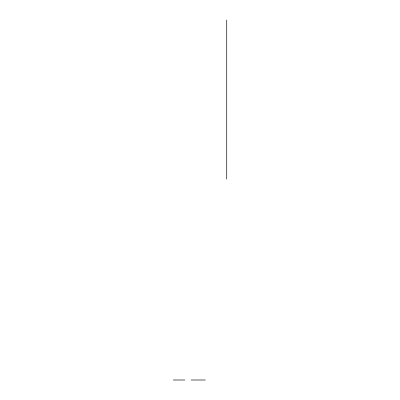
<?xml version="1.0" encoding="UTF-8"?>
<svg xmlns="http://www.w3.org/2000/svg" width="400" height="400" viewBox="0 0 400 400"><rect width="100%" height="100%" fill="white"/><g stroke="black" fill="none" stroke-linecap="round" stroke-linejoin="round"><path stroke-width="0.6" d="M173.27 380L184.88 380M191.09 380L205.345 380M226.73 20L226.73 179.12"/></g></svg>
